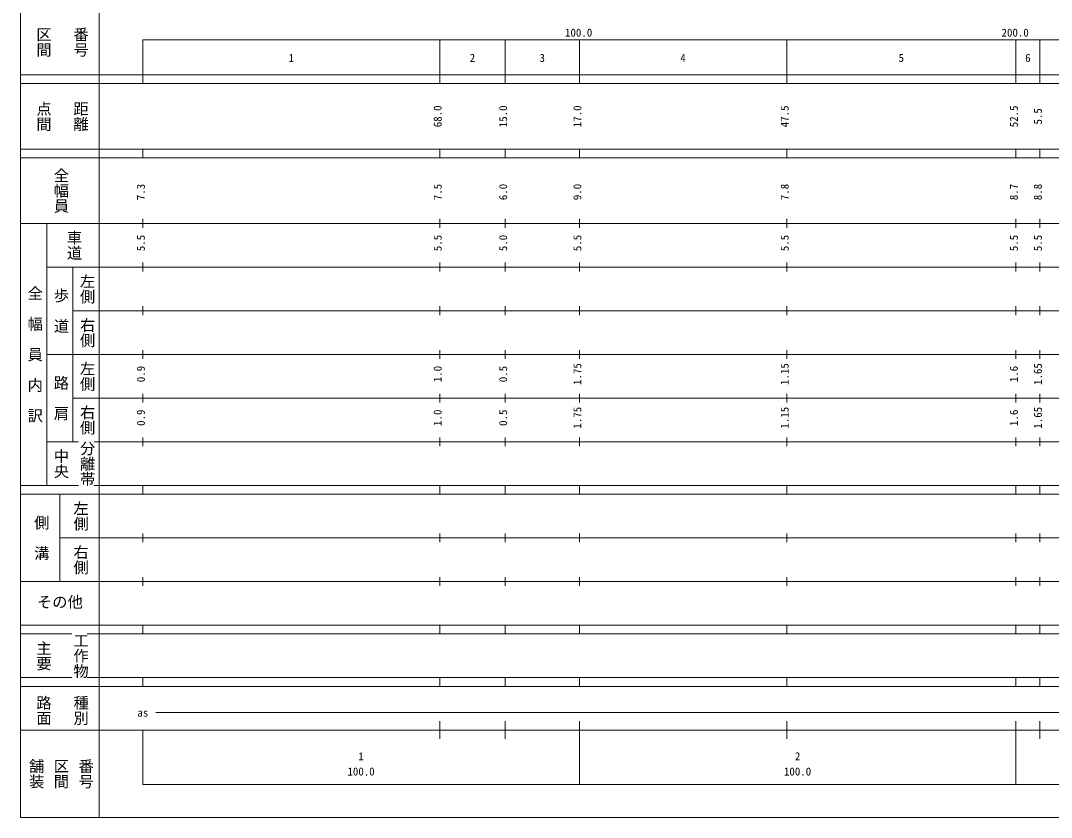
# Model space of a CAD drawing. Units: millimetres on the paper, enlarged 1000 times. Extents: x 62346 to 702346, y 5380 to 365380.
# Drawn here: x 62346 to 298481, y 5380 to 187788 of the extents above; entities that cross this region are included whole.
import ezdxf
from ezdxf.enums import TextEntityAlignment as Align

# ---------------------------------------------------------------- set-up
doc = ezdxf.new("R2010")
doc.units = ezdxf.units.MM
doc.header["$LTSCALE"] = 1000
doc.layers.add('S-SUV', color=7, linetype='Continuous', lineweight=13)
doc.styles.add('@ＭＳ ゴシック', font='')
doc.styles.add('ＭＳ ゴシック', font='')
doc.styles.get('@ＭＳ ゴシック').set_extended_font_data('@MS Gothic')
doc.styles.get('ＭＳ ゴシック').set_extended_font_data('MS Gothic')

msp = doc.modelspace()

# ---------------------------------------------------------------- linework, layer by layer
at = {"layer": 'S-SUV'}
for p, q in [((62346, 365380), (62346, 5380)), ((80346, 355380), (80346, 5380)), ((90346, 183379), (601346, 183379)), ((90346, 183379), (90346, 173379)), ((158346, 173380), (158346, 183380)), ((173346, 173380), (173346, 183380)), ((190346, 173380), (190346, 183380)), ((237846, 173380), (237846, 183380)), ((290346, 173380), (290346, 183380)), ((295846, 173380), (295846, 183380)), ((62346, 175379), (601346, 175379)), ((62346, 173379), (601346, 173379)), ((62346, 158379), (601346, 158379)), ((90346, 156379), (90346, 158379)), ((158346, 156380), (158346, 158380)), ((173346, 156380), (173346, 158380)), ((190346, 156380), (190346, 158380)), ((237846, 156380), (237846, 158380)), ((290346, 156380), (290346, 158380)), ((295846, 156380), (295846, 158380)), ((62346, 156379), (601346, 156379)), ((90346, 140379), (90346, 142379)), ((158346, 140380), (158346, 142380)), ((173346, 140380), (173346, 142380)), ((190346, 140380), (190346, 142380)), ((237846, 140380), (237846, 142380)), ((290346, 140380), (290346, 142380)), ((295846, 140380), (295846, 142380)), ((62346, 141379), (601346, 141379)), ((68346, 81379), (68346, 141379)), ((90346, 130379), (90346, 132379)), ((158346, 130380), (158346, 132380)), ((173346, 130380), (173346, 132380)), ((190346, 130380), (190346, 132380)), ((237846, 130380), (237846, 132380)), ((290346, 130380), (290346, 132380)), ((295846, 130380), (295846, 132380)), ((68346, 131379), (601346, 131379)), ((74346, 131379), (74346, 91379)), ((74346, 121379), (601346, 121379)), ((90346, 120379), (90346, 122379)), ((158346, 120380), (158346, 122380)), ((173346, 120380), (173346, 122380)), ((190346, 120380), (190346, 122380)), ((237846, 120380), (237846, 122380)), ((290346, 120380), (290346, 122380)), ((295846, 120380), (295846, 122380)), ((68346, 111379), (601346, 111379)), ((90346, 110379), (90346, 112379)), ((158346, 110380), (158346, 112380)), ((173346, 110380), (173346, 112380)), ((190346, 110380), (190346, 112380)), ((237846, 110380), (237846, 112380)), ((290346, 110380), (290346, 112380)), ((295846, 110380), (295846, 112380)), ((90346, 100379), (90346, 102379)), ((158346, 100380), (158346, 102380)), ((173346, 100380), (173346, 102380)), ((190346, 100380), (190346, 102380)), ((237846, 100380), (237846, 102380)), ((290346, 100380), (290346, 102380)), ((295846, 100380), (295846, 102380)), ((74346, 101379), (601346, 101379)), ((90346, 90379), (90346, 92379)), ((158346, 90380), (158346, 92380)), ((173346, 90380), (173346, 92380)), ((190346, 90380), (190346, 92380)), ((237846, 90380), (237846, 92380)), ((290346, 90380), (290346, 92380)), ((295846, 90380), (295846, 92380)), ((68346, 91379), (75596, 91379)), ((79096, 91379), (601346, 91379)), ((62346, 81379), (75596, 81379)), ((79096, 81379), (601346, 81379)), ((90346, 79379), (90346, 81379)), ((158346, 79380), (158346, 81380)), ((173346, 79380), (173346, 81380)), ((190346, 79380), (190346, 81380)), ((237846, 79380), (237846, 81380)), ((290346, 79380), (290346, 81380)), ((295846, 79380), (295846, 81380)), ((62346, 79379), (601346, 79379)), ((71346, 79379), (71346, 59379)), ((71346, 69379), (601346, 69379)), ((90346, 68379), (90346, 70379)), ((158346, 68380), (158346, 70380)), ((173346, 68380), (173346, 70380)), ((190346, 68380), (190346, 70380)), ((237846, 68380), (237846, 70380)), ((290346, 68380), (290346, 70380)), ((295846, 68380), (295846, 70380)), ((62346, 59379), (601346, 59379)), ((90346, 58379), (90346, 60379)), ((158346, 58380), (158346, 60380)), ((173346, 58380), (173346, 60380)), ((190346, 58380), (190346, 60380)), ((237846, 58380), (237846, 60380)), ((290346, 58380), (290346, 60380)), ((295846, 58380), (295846, 60380)), ((62346, 49379), (601346, 49379)), ((62346, 47379), (74096, 47379)), ((77596, 47379), (601346, 47379)), ((90346, 47379), (90346, 49379)), ((158346, 47380), (158346, 49380)), ((173346, 47380), (173346, 49380)), ((190346, 47380), (190346, 49380)), ((237846, 47380), (237846, 49380)), ((290346, 47380), (290346, 49380)), ((295846, 47380), (295846, 49380)), ((62346, 37379), (74096, 37379)), ((77596, 37379), (601346, 37379)), ((90346, 35379), (90346, 37379)), ((158346, 35380), (158346, 37380)), ((173346, 35380), (173346, 37380)), ((190346, 35380), (190346, 37380)), ((237846, 35380), (237846, 37380)), ((290346, 35380), (290346, 37380)), ((295846, 35380), (295846, 37380)), ((62346, 35379), (601346, 35379)), ((93346, 29380), (437846, 29380)), ((158346, 23380), (158346, 27380)), ((173346, 23380), (173346, 27380)), ((190346, 12880), (190346, 27380)), ((237846, 23380), (237846, 27380)), ((290346, 12880), (290346, 27380)), ((295846, 23380), (295846, 27380)), ((62346, 25379), (601346, 25379)), ((90346, 25379), (90346, 12880)), ((90346, 12880), (601346, 12880)), ((62346, 5380), (702346, 5380))]:
    msp.add_line(p, q, dxfattribs=at)

# ---------------------------------------------------------------- texts
for s, height, rotation, style, p in [('区間', 2566, 270, '@ＭＳ ゴシック', (65596, 186379)), ('番号', 2566, 270, '@ＭＳ ゴシック', (74096, 186379)), ('点間', 2566, 270, '@ＭＳ ゴシック', (65596, 169379)), ('距離', 2566, 270, '@ＭＳ ゴシック', (74096, 169379)), ('68.0', 1833, 90, 'ＭＳ ゴシック', (159346, 163380)), ('15.0', 1833, 90, 'ＭＳ ゴシック', (174346, 163380)), ('17.0', 1833, 90, 'ＭＳ ゴシック', (191346, 163380)), ('47.5', 1833, 90, 'ＭＳ ゴシック', (238846, 163380)), ('52.5', 1833, 90, 'ＭＳ ゴシック', (291346, 163380)), ('5.5', 1833, 90, 'ＭＳ ゴシック', (296846, 164005)), ('全幅員', 2566, 270, '@ＭＳ ゴシック', (69596, 154129)), ('7.3', 1833, 90, 'ＭＳ ゴシック', (91346, 146679)), ('7.5', 1833, 90, 'ＭＳ ゴシック', (159346, 146679)), ('6.0', 1833, 90, 'ＭＳ ゴシック', (174346, 146679)), ('9.0', 1833, 90, 'ＭＳ ゴシック', (191346, 146679)), ('7.8', 1833, 90, 'ＭＳ ゴシック', (238846, 146679)), ('8.7', 1833, 90, 'ＭＳ ゴシック', (291346, 146679)), ('8.8', 1833, 90, 'ＭＳ ゴシック', (296846, 146679)), ('車道', 2566, 270, '@ＭＳ ゴシック', (72596, 139879)), ('5.5', 1833, 90, 'ＭＳ ゴシック', (91346, 135005)), ('5.5', 1833, 90, 'ＭＳ ゴシック', (159346, 135005)), ('5.0', 1833, 90, 'ＭＳ ゴシック', (174346, 135005)), ('5.5', 1833, 90, 'ＭＳ ゴシック', (191346, 135005)), ('5.5', 1833, 90, 'ＭＳ ゴシック', (238846, 135005)), ('5.5', 1833, 90, 'ＭＳ ゴシック', (291346, 135005)), ('5.5', 1833, 90, 'ＭＳ ゴシック', (296846, 135005)), ('左側', 2566, 270, '@ＭＳ ゴシック', (75596, 129879)), ('全\u3000幅\u3000員\u3000内\u3000訳', 2566, 270, '@ＭＳ ゴシック', (63596, 127129)), ('歩\u3000道', 2566, 270, '@ＭＳ ゴシック', (69596, 126629)), ('右側', 2566, 270, '@ＭＳ ゴシック', (75596, 119879)), ('左側', 2566, 270, '@ＭＳ ゴシック', (75596, 109879)), ('1.75', 1833, 90, 'ＭＳ ゴシック', (191346, 104380)), ('1.15', 1833, 90, 'ＭＳ ゴシック', (238846, 104380)), ('1.65', 1833, 90, 'ＭＳ ゴシック', (296846, 104380)), ('路\u3000肩', 2566, 270, '@ＭＳ ゴシック', (69596, 106629)), ('0.9', 1833, 90, 'ＭＳ ゴシック', (91346, 105005)), ('1.0', 1833, 90, 'ＭＳ ゴシック', (159346, 105005)), ('0.5', 1833, 90, 'ＭＳ ゴシック', (174346, 105005)), ('1.6', 1833, 90, 'ＭＳ ゴシック', (291346, 105005)), ('右側', 2566, 270, '@ＭＳ ゴシック', (75596, 99879)), ('1.75', 1833, 90, 'ＭＳ ゴシック', (191346, 94380)), ('1.15', 1833, 90, 'ＭＳ ゴシック', (238846, 94380)), ('1.65', 1833, 90, 'ＭＳ ゴシック', (296846, 94380)), ('0.9', 1833, 90, 'ＭＳ ゴシック', (91346, 95005)), ('1.0', 1833, 90, 'ＭＳ ゴシック', (159346, 95005)), ('0.5', 1833, 90, 'ＭＳ ゴシック', (174346, 95005)), ('1.6', 1833, 90, 'ＭＳ ゴシック', (291346, 95005)), ('中央', 2566, 270, '@ＭＳ ゴシック', (69596, 89879)), ('分離帯', 2566, 270, '@ＭＳ ゴシック', (75596, 91629)), ('左側', 2566, 270, '@ＭＳ ゴシック', (74096, 77879)), ('側\u3000溝', 2566, 270, '@ＭＳ ゴシック', (65096, 74629)), ('右側', 2566, 270, '@ＭＳ ゴシック', (74096, 67879)), ('主要', 2566, 270, '@ＭＳ ゴシック', (65596, 45879)), ('工作物', 2566, 270, '@ＭＳ ゴシック', (74096, 47629)), ('路面', 2566, 270, '@ＭＳ ゴシック', (65596, 33379)), ('種別', 2566, 270, '@ＭＳ ゴシック', (74096, 33379)), ('舗装', 2566, 270, '@ＭＳ ゴシック', (63929, 18879)), ('区間', 2566, 270, '@ＭＳ ゴシック', (69596, 18879)), ('番号', 2566, 270, '@ＭＳ ゴシック', (75262, 18879))]:
    msp.add_text(s, height=height, rotation=rotation, dxfattribs=dict(at, style=style)).set_placement(p, align=Align.BOTTOM_LEFT)
at = {"layer": 'S-SUV', "style": 'ＭＳ ゴシック'}
for s, height, p in [('100.0', 1833, (187065, 183574)), ('200.0', 1833, (287065, 183574)), ('1', 1833, (123721, 177785)), ('2', 1833, (165221, 177785)), ('3', 1833, (181221, 177785)), ('4', 1833, (213471, 177785)), ('5', 1833, (263471, 177785)), ('6', 1833, (292471, 177785)), ('その他', 2566, (66096, 52629)), ('as', 1833, (89096, 27880)), ('1', 1833, (139721, 17903)), ('2', 1833, (239721, 17903)), ('100.0', 1833, (137221, 14413)), ('100.0', 1833, (237221, 14413))]:
    msp.add_text(s, height=height, dxfattribs=at).set_placement(p, align=Align.BOTTOM_LEFT)

doc.saveas('drawing.dxf')
